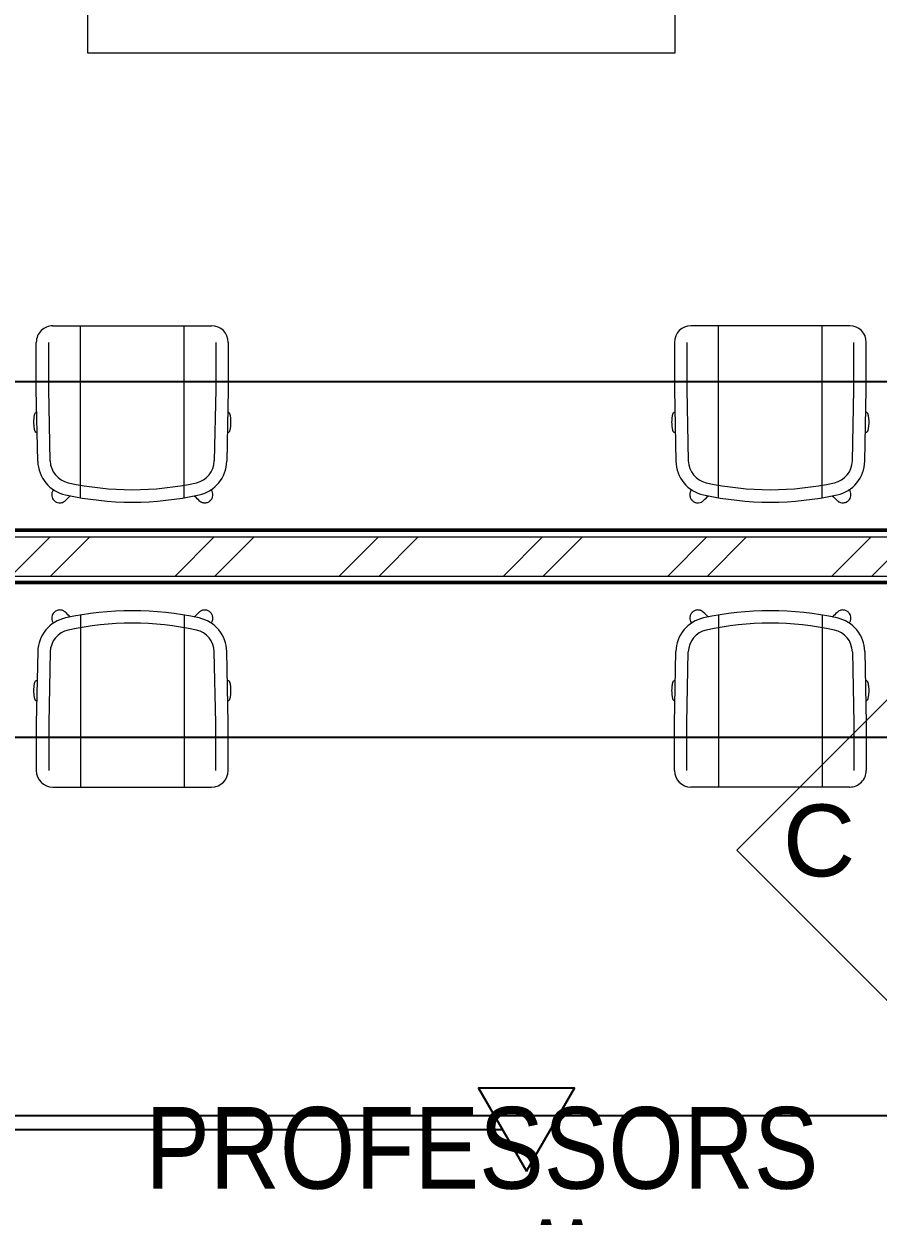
# Model space of a CAD drawing. Header units: millimetres. Extents: x -9358 to 257996, y -67499 to 9117.
# Drawn here: x 12446 to 15062, y -26768 to -23118 of the extents above; entities that cross this region are included whole.
import ezdxf

# ---------------------------------------------------------------- set-up
doc = ezdxf.new("R2010")
doc.units = ezdxf.units.MM
doc.header["$LTSCALE"] = 1000
for name, color, linetype, lineweight in [('A-FRN', 8, 'Continuous', 9), ('A-ROM-NAM', 8, 'Continuous', 9), ('A-TYP-WAL', 8, 'Continuous', 0), ('A-WAL-CLD', 8, 'Continuous', 9), ('A-WAL-CMU', 8, 'Continuous', 50), ('A-WAL-PAT-1', 8, 'Continuous', 9)]:
    doc.layers.add(name, color=color, linetype=linetype, lineweight=lineweight)
for name, color, linetype in [('CCTVNET', 6, 'Continuous'), ('DATANET', 4, 'Continuous'), ('LC-T-OUTLET', 4, 'Continuous')]:
    doc.layers.add(name, color=color, linetype=linetype)
doc.styles.add('Arial_5', font='arial.ttf', dxfattribs={"width": 0.85, "height": 200})
doc.styles.add('Arial_8', font='arial.ttf', dxfattribs={"height": 220})
pattern_1 = [(0, (0, 0), (812.8, 203.2), [33.528, -576.072, 33.528, -576.072, -3251.2]), (0, (0, 0), (812.8, 203.2), [-1219.2, 33.528, -1185.672, 33.528, -576.072, -1422.4]), (0, (0, 0), (812.8, 203.2), [-3048, 33.528, -372.872, 33.528, -982.472]), (120, (304.8, 101.6), (-582.3764, 602.3054), [33.528, -576.072, 33.528, -576.072, -3251.2]), (120, (304.8, 101.6), (-582.3764, 602.3054), [-1219.2, 33.528, -1185.672, 33.528, -576.072, -1422.4]), (120, (304.8, 101.6), (-582.3764, 602.3054), [-3048, 33.528, -372.872, 33.528, -982.472]), (240, (406.4, 508), (-230.4236, -805.5054), [33.528, -576.072, 33.528, -576.072, -3251.2]), (240, (406.4, 508), (-230.4236, -805.5054), [-1219.2, 33.528, -1185.672, 33.528, -576.072, -1422.4]), (240, (406.4, 508), (-230.4236, -805.5054), [-3048, 33.528, -372.872, 33.528, -982.472])]

# ---------------------------------------------------------------- blocks, each defined once
blk = doc.blocks.new('M_Wall Tag - WALL TAG-12mm-1267109-01-Ground Floor Plan')
at = {"layer": 'A-TYP-WAL'}
for p, q in [((-6, 0), (0, 6)), ((0, 6), (6, 0)), ((-6, 0), (0, -6)), ((6, 0), (0, -6))]:
    blk.add_line(p, q, dxfattribs=at)
blk = doc.blocks.new('D-W')
at = {"color": 3, "elevation": 0}
blk.add_lwpolyline([(0, 254.5), (146.9, 0), (-146.9, 0), (0, 254.5)], dxfattribs=at)
at = {"layer": 'LC-T-OUTLET', "color": 2}
blk.add_attdef('W', (77.2, 236.3, 0), '', height=170, dxfattribs=at)
blk = doc.blocks.new('Scoop_Conference_Swivel_Chair_14893 - Scoop_Conference_Swivel_Chair_14893-746239-01-Ground Floor Furniture Plan')
at = {"layer": 'A-FRN'}
for p, q in [((243.1, 190.7), (-243.1, 190.7)), ((-158.6, -336.1), (-158.6, 190.7)), ((158.6, -336.1), (158.6, 190.7)), ((-293.9, 139.9), (-293.9, -5.1)), ((-255.8, 139.9), (-255.8, -4.7)), ((255.8, -4.7), (255.8, 139.9)), ((293.9, -5.1), (293.9, 139.9)), ((-293.9, -5.1), (-289.4, -224)), ((-255.8, -4.7), (-251.3, -223.2)), ((251.3, -223.2), (255.8, -4.7)), ((289.4, -224), (293.9, -5.1)), ((-292.5, -74.7), (-296, -74.7)), ((296, -74.7), (292.5, -74.7)), ((-296, -134.7), (-291.2, -134.7)), ((291.2, -134.7), (296, -134.7))]:
    blk.add_line(p, q, dxfattribs=at)
for centre, radius, start, end in [((-243.1, 139.9), 50.8, 90, 180), ((243.1, 139.9), 50.8, 0, 90), ((-181.4, -221.7), 108, 181.1926, 257.6483), ((-181.4, -221.7), 69.8, 181.1926, 257.6483), ((181.4, -221.7), 69.9, 282.3517, 358.8074), ((181.4, -221.7), 108, 282.3517, 358.8074), ((0, 606.8), 918, 257.6483, 282.3517), ((0, 606.8), 956.1, 257.6483, 282.3517), ((-221.9, -326.6), 24.9, 185.2328, 189), ((-221.9, -326.6), 24.9, 221.5152, 225), ((-221.9, -326.6), 24.9, 225, 228.4875), ((-221.9, -326.6), 24.9, 261, 264.7647)]:
    blk.add_arc(centre, radius, start, end, dxfattribs=at)
for points, knots in [([(-296, -134.7), (-296.5, -134.7), (-297.2, -133.8), (-298.3, -130.8), (-299, -127.8), (-299.8, -124.1), (-300.6, -118.4), (-301.3, -110), (-301.3, -99.3), (-300.6, -91), (-299.8, -85.2), (-299, -81.5), (-298.3, -78.5), (-297.2, -75.6), (-296.5, -74.7), (-296, -74.7)], [-1, -1, -1, -1, -0.888889, -0.833333, -0.777778, -0.722222, -0.666667, -0.555556, -0.444444, -0.333333, -0.277778, -0.222222, -0.166667, -0.111111, 0, 0, 0, 0]), ([(296, -74.7), (296.5, -74.7), (297.2, -75.6), (298.3, -78.5), (299, -81.5), (299.8, -85.2), (300.6, -91), (301.3, -99.3), (301.3, -110), (300.6, -118.4), (299.8, -124.1), (299, -127.8), (298.3, -130.8), (297.2, -133.8), (296.5, -134.7), (296, -134.7)], [-1, -1, -1, -1, -0.888889, -0.833333, -0.777778, -0.722222, -0.666667, -0.555556, -0.444444, -0.333333, -0.277778, -0.222222, -0.166667, -0.111111, 0, 0, 0, 0]), ([(-241.2, -310.9), (-242, -311.9), (-243.3, -313.8), (-244.9, -316.9), (-245.9, -320), (-246.6, -323.2), (-246.9, -327.5), (-246.1, -333.7), (-242.7, -341.1), (-236.4, -347.4), (-228.3, -351.1), (-219.5, -351.8), (-211.1, -349.5), (-206.3, -346.2), (-204.3, -344.2)], [-0.9668069, -0.9668069, -0.9668069, -0.9668069, -0.9166667, -0.875, -0.8333333, -0.7916667, -0.75, -0.6666667, -0.5555556, -0.4444444, -0.3333333, -0.2222222, -0.1111111, 0, 0, 0, 0]), ([(239.5, -344.2), (241.3, -342.3), (244.5, -337.9), (246.9, -330.3), (246.8, -322.4), (244.6, -315.8), (242.3, -312.2), (241.2, -310.9)], [-1, -1, -1, -1, -0.8, -0.6, -0.4, -0.2, -0.0666114, -0.0666114, -0.0666114, -0.0666114]), ([(204.3, -344.2), (206.3, -346.1), (210.8, -349.3), (219.8, -352), (230.2, -350.9), (236.8, -346.8), (239.5, -344.2)], [-1, -1, -1, -1, -0.785714, -0.571429, -0.285714, 0, 0, 0, 0])]:
    blk.add_open_spline(points, degree=3, knots=knots, dxfattribs=at)
for points in [[(-204.3, -344.2), (-199.5, -339.3), (-194.6, -334.4), (-189.8, -329.6)], [(189.8, -329.6), (194.6, -334.4), (199.5, -339.3), (204.3, -344.2)]]:
    blk.add_open_spline(points, degree=3, dxfattribs=at)
blk = doc.blocks.new('Scoop_Conference_Swivel_Chair_14893 - Scoop_Conference_Swivel_Chair_14893-748504-01-Ground Floor Furniture Plan')
at = {"layer": 'A-FRN'}
for p, q in [((-158.6, 336.1), (-158.6, -190.7)), ((158.6, 336.1), (158.6, -190.7)), ((-293.9, 5.1), (-289.4, 224)), ((-255.8, 4.7), (-251.3, 223.2)), ((251.3, 223.2), (255.8, 4.7)), ((289.4, 224), (293.9, 5.1)), ((-291.2, 134.7), (-296, 134.7)), ((296, 134.7), (291.2, 134.7)), ((-296, 74.7), (-292.5, 74.7)), ((292.5, 74.7), (296, 74.7)), ((-293.9, -139.9), (-293.9, 5.1)), ((-255.8, -139.9), (-255.8, 4.7)), ((255.8, 4.7), (255.8, -139.9)), ((293.9, 5.1), (293.9, -139.9)), ((243.1, -190.7), (-243.1, -190.7))]:
    blk.add_line(p, q, dxfattribs=at)
for centre, radius, start, end in [((-221.9, 326.6), 24.9, 171, 174.7672), ((-221.9, 326.6), 24.9, 135, 138.4848), ((-221.9, 326.6), 24.9, 131.5125, 135), ((-221.9, 326.6), 24.9, 95.2353, 99), ((0, -606.8), 956.1, 77.6483, 102.3517), ((-181.4, 221.7), 107.9, 102.3517, 178.8074), ((0, -606.8), 918, 77.6483, 102.3517), ((181.4, 221.7), 108, 1.1926, 77.6483), ((-181.4, 221.7), 69.8, 102.3517, 178.8074), ((181.4, 221.7), 69.9, 1.1926, 77.6483), ((-243.1, -139.9), 50.8, 180, 270), ((243.1, -139.9), 50.8, 270, 0)]:
    blk.add_arc(centre, radius, start, end, dxfattribs=at)
for points, knots in [([(-204.3, 344.2), (-205.8, 345.7), (-208.4, 347.6), (-212.2, 349.6), (-215.3, 350.6), (-218.5, 351.3), (-222.8, 351.6), (-229, 350.8), (-236.4, 347.4), (-242.7, 341.1), (-246.4, 333), (-247.1, 324.2), (-245, 316.6), (-242.4, 312.5), (-241.2, 310.9)], [-1, -1, -1, -1, -0.9166667, -0.875, -0.8333333, -0.7916667, -0.75, -0.6666667, -0.5555556, -0.4444444, -0.3333333, -0.2222222, -0.1111111, -0.0331931, -0.0331931, -0.0331931, -0.0331931]), ([(239.5, 344.2), (237.5, 346.2), (232.8, 349.5), (223.6, 352), (215.1, 351), (208.5, 347.7), (205.6, 345.4), (204.3, 344.2)], [-1, -1, -1, -1, -0.785714, -0.571429, -0.285714, -0.142857, 0, 0, 0, 0]), ([(241.2, 310.9), (243.1, 313.2), (245, 316.7), (246.3, 321.5), (246.9, 325.4), (246.7, 331), (244.5, 337.9), (241.3, 342.3), (239.5, 344.2)], [-0.9333886, -0.9333886, -0.9333886, -0.9333886, -0.7, -0.625, -0.55, -0.4, -0.2, 0, 0, 0, 0]), ([(-296, 74.7), (-296.5, 74.7), (-297.2, 75.6), (-298.3, 78.5), (-299, 81.5), (-299.8, 85.2), (-300.6, 91), (-301.3, 99.3), (-301.3, 110), (-300.6, 118.4), (-299.8, 124.1), (-299, 127.8), (-298.3, 130.8), (-297.2, 133.8), (-296.5, 134.7), (-296, 134.7)], [-1, -1, -1, -1, -0.888889, -0.833333, -0.777778, -0.722222, -0.666667, -0.555556, -0.444444, -0.333333, -0.277778, -0.222222, -0.166667, -0.111111, 0, 0, 0, 0]), ([(296, 134.7), (296.5, 134.7), (297.2, 133.8), (298.3, 130.8), (299, 127.8), (299.8, 124.1), (300.6, 118.4), (301.3, 110), (301.3, 99.3), (300.6, 91), (299.8, 85.2), (299, 81.5), (298.3, 78.5), (297.2, 75.6), (296.5, 74.7), (296, 74.7)], [-1, -1, -1, -1, -0.888889, -0.833333, -0.777778, -0.722222, -0.666667, -0.555556, -0.444444, -0.333333, -0.277778, -0.222222, -0.166667, -0.111111, 0, 0, 0, 0])]:
    blk.add_open_spline(points, degree=3, knots=knots, dxfattribs=at)
for points in [[(-189.8, 329.6), (-194.6, 334.4), (-199.5, 339.3), (-204.3, 344.2)], [(204.3, 344.2), (199.5, 339.3), (194.6, 334.4), (189.8, 329.6)]]:
    blk.add_open_spline(points, degree=3, dxfattribs=at)
blk = doc.blocks.new('M_Room Tag_Small - M_Room Tag_Small-919701-01-Ground Floor Furniture Plan')
at = {"layer": 'A-ROM-NAM'}
for p, q in [((9, 2.5), (-9, 2.5)), ((-9, 2.5), (-9, -2.5)), ((9, -2.5), (9, 2.5)), ((-9, -2.5), (9, -2.5))]:
    blk.add_line(p, q, dxfattribs=at)
blk = doc.blocks.new('G')
at = {"layer": 'A-WAL-PAT-1'}
h = blk.add_hatch(dxfattribs=at)
h.set_pattern_fill('FP_2', color=256, style=0, pattern_type=2)
h.set_pattern_definition(pattern_1)
h.paths.add_polyline_path([(10800, -24660), (10800, -24540), (16730, -24540), (16730, -24520), (10780, -24520), (10780, -24660)], flags=0)
h = blk.add_hatch(dxfattribs=at)
h.set_pattern_fill('FP_1', color=256, style=0, pattern_type=2)
h.set_pattern_definition([(45, (0, 0), (-251.447, 251.447), []), (45, (0, 381), (-251.447, 251.447), [])])
h.paths.add_polyline_path([(16730, -24660), (16750, -24660), (16750, -24540), (10800, -24540), (10800, -24660), (15863.4, -24660)], flags=0)
h.paths.add_polyline_path([(10780, -24660), (10780, -24540), (10760, -24540), (10760, -24660)], flags=0)
h = blk.add_hatch(dxfattribs=at)
h.set_pattern_fill('FP_2', color=256, style=0, pattern_type=2)
h.set_pattern_definition(pattern_1)
h.paths.add_polyline_path([(16730, -24680), (16730, -24660), (10780, -24660), (10780, -24680), (15863.4, -24680)], flags=0)
at = {"layer": 'A-WAL-CLD'}
for p, q in [((10800, -24540), (16750, -24540)), ((10800, -24660), (16750, -24660))]:
    blk.add_line(p, q, dxfattribs=at)
at = {"layer": 'A-WAL-CMU'}
for p, q in [((16730, -24520), (10780, -24520)), ((10780, -24680), (16730, -24680))]:
    blk.add_line(p, q, dxfattribs=at)
at = {"layer": 'A-FRN'}
for name, p, rotation in [('Scoop_Conference_Swivel_Chair_14893 - Scoop_Conference_Swivel_Chair_14893-748504-01-Ground Floor Furniture Plan', (12777.9, -24084.5), 179.9999650682396), ('Scoop_Conference_Swivel_Chair_14893 - Scoop_Conference_Swivel_Chair_14893-746239-01-Ground Floor Furniture Plan', (14732.1, -24084.5), 3.4931760347e-05), ('Scoop_Conference_Swivel_Chair_14893 - Scoop_Conference_Swivel_Chair_14893-746239-01-Ground Floor Furniture Plan', (12777.9, -25115.5), 180.0000349317603), ('Scoop_Conference_Swivel_Chair_14893 - Scoop_Conference_Swivel_Chair_14893-748504-01-Ground Floor Furniture Plan', (14732.1, -25115.5), 359.9999650682396)]:
    blk.add_blockref(name, p, dxfattribs=dict(at, rotation=rotation))
at = {"layer": 'A-ROM-NAM', "xscale": 99.99999999999991, "yscale": 99.99999999999991, "zscale": 99.99999999999991}
blk.add_blockref('M_Room Tag_Small - M_Room Tag_Small-919701-01-Ground Floor Furniture Plan', (13540.6, -22808.5), dxfattribs=at)
at = {"layer": 'A-ROM-NAM', "insert": (12817.6, -26285.9), "char_height": 250, "width": 2633.543, "attachment_point": 1, "style": 'Arial_5'}
blk.add_mtext('PROFESSORS', dxfattribs=at)

msp = doc.modelspace()

# ---------------------------------------------------------------- block references
msp.add_blockref('G', (0, -148.1))

# ---------------------------------------------------------------- next in the draw order: linework, layer by layer
at = {"layer": 'CCTVNET', "color": 3}
msp.add_lwpolyline([(17953.4, -26461.2), (8736.8, -26461.2)], dxfattribs=at)
at = {"layer": 'DATANET', "color": 3, "ltscale": 50}
msp.add_line((13911.5, -26503.3), (8485, -26503.3), dxfattribs=at)
at = {"layer": 'DATANET', "color": 3}
for points in [[(16031.6, -24540.9), (15738.1, -24546.1), (15738.1, -24213.1), (8485, -24213.1)], [(8485, -25301.1), (15703.6, -25301.1), (15703.6, -24910.2), (15921.1, -24910.2)]]:
    msp.add_lwpolyline(points, dxfattribs=at)

# ---------------------------------------------------------------- next in the draw order: block references
at = {"layer": 'A-TYP-WAL', "xscale": 99.99999999999991, "yscale": 99.99999999999991, "zscale": 99.99999999999991}
msp.add_blockref('M_Wall Tag - WALL TAG-12mm-1267109-01-Ground Floor Plan', (15229, -25647.7), dxfattribs=at)
at = {"layer": 'DATANET', "color": 3}
ref = msp.add_blockref('D-W', (13985, -26376.1, 0), dxfattribs=dict(at, xscale=-1, rotation=180))
ref.add_attrib('W', 'W', (14200.4, -26778.1), dxfattribs={"layer": 'LC-T-OUTLET', "color": 3, "height": 170, "rotation": 180})

# ---------------------------------------------------------------- next in the draw order: texts
at = {"layer": 'A-TYP-WAL', "insert": (14770.1, -25507.7), "char_height": 220, "width": 360.759, "attachment_point": 1, "style": 'Arial_8'}
msp.add_mtext('C ', dxfattribs=at)

doc.saveas('drawing.dxf')
